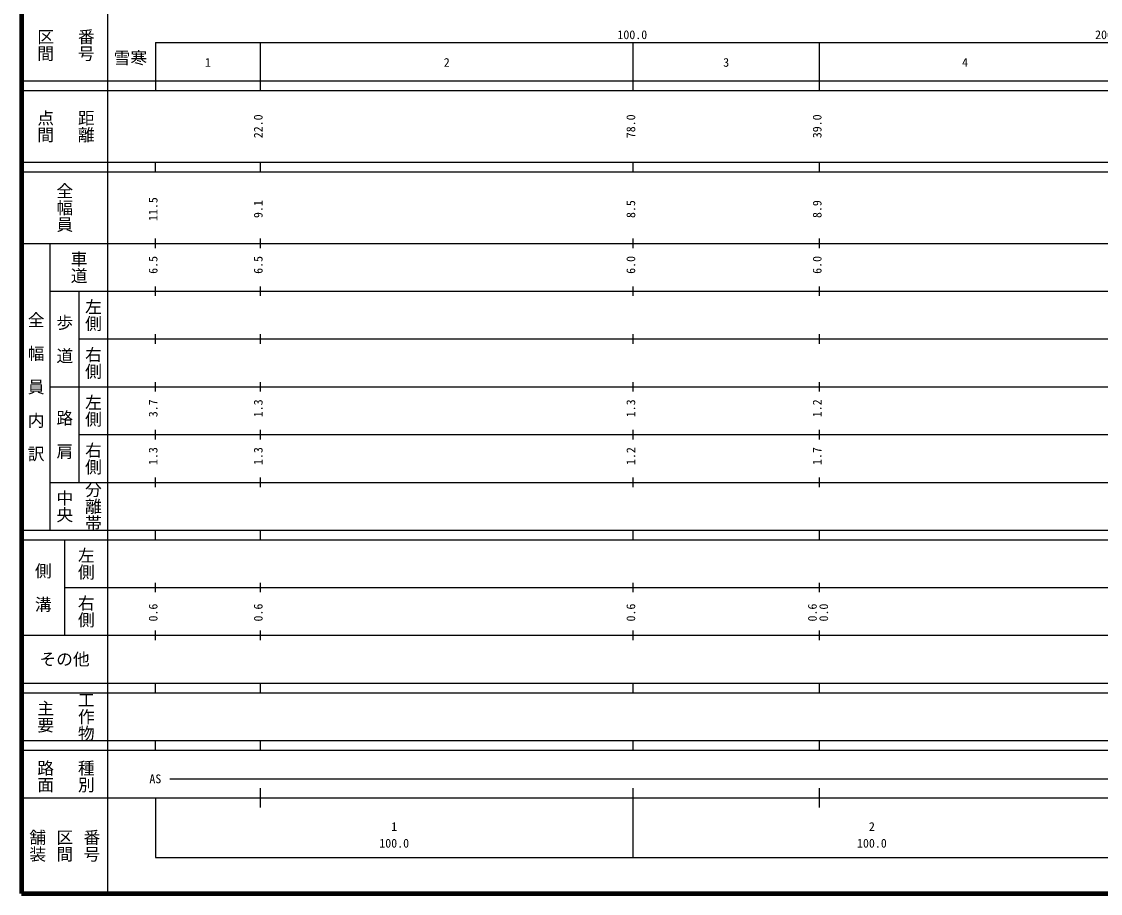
# Model space of a CAD drawing. Units: millimetres on the paper, enlarged 1000 times. Extents: x 40000 to 680000, y 20000 to 380000.
# Drawn here: x 40000 to 265838, y 20000 to 202409 of the extents above; entities that cross this region are included whole.
import ezdxf
from ezdxf.enums import TextEntityAlignment as Align

# ---------------------------------------------------------------- set-up
doc = ezdxf.new("R2010")
doc.units = ezdxf.units.MM
doc.header["$LTSCALE"] = 1000
doc.layers.add('M-TTL', color=2, linetype='Continuous', lineweight=140)
doc.layers.add('M-TTL-BAND', color=7, linetype='Continuous', lineweight=25)
doc.styles.add('@ＭＳ ゴシック', font='')
doc.styles.add('ＭＳ ゴシック', font='')
doc.styles.get('@ＭＳ ゴシック').set_extended_font_data('@MS Gothic')
doc.styles.get('ＭＳ ゴシック').set_extended_font_data('MS Gothic')

msp = doc.modelspace()

# ---------------------------------------------------------------- linework, layer by layer
at = {"layer": 'M-TTL'}
for p, q in [((40000, 380000), (40000, 20000)), ((40000, 20000), (680000, 20000))]:
    msp.add_line(p, q, dxfattribs=at)
at = {"layer": 'M-TTL-BAND'}
for p, q in [((58000, 370000), (58000, 20000)), ((68000, 198000), (579000, 198000)), ((68000, 198000), (68000, 188000)), ((90000, 188000), (90000, 198000)), ((168000, 188000), (168000, 198000)), ((207000, 188000), (207000, 198000)), ((40000, 190000), (579000, 190000)), ((40000, 188000), (579000, 188000)), ((40000, 173000), (579000, 173000)), ((68000, 171000), (68000, 173000)), ((90000, 171000), (90000, 173000)), ((168000, 171000), (168000, 173000)), ((207000, 171000), (207000, 173000)), ((40000, 171000), (579000, 171000)), ((40000, 156000), (579000, 156000)), ((46000, 96000), (46000, 156000)), ((68000, 155000), (68000, 157000)), ((90000, 155000), (90000, 157000)), ((168000, 155000), (168000, 157000)), ((207000, 155000), (207000, 157000)), ((68000, 145000), (68000, 147000)), ((90000, 145000), (90000, 147000)), ((168000, 145000), (168000, 147000)), ((207000, 145000), (207000, 147000)), ((46000, 146000), (579000, 146000)), ((52000, 146000), (52000, 106000)), ((52000, 136000), (579000, 136000)), ((68000, 135000), (68000, 137000)), ((90000, 135000), (90000, 137000)), ((168000, 135000), (168000, 137000)), ((207000, 135000), (207000, 137000)), ((68000, 125000), (68000, 127000)), ((90000, 125000), (90000, 127000)), ((168000, 125000), (168000, 127000)), ((207000, 125000), (207000, 127000)), ((46000, 126000), (579000, 126000)), ((52000, 116000), (579000, 116000)), ((68000, 115000), (68000, 117000)), ((90000, 115000), (90000, 117000)), ((168000, 115000), (168000, 117000)), ((207000, 115000), (207000, 117000)), ((68000, 105000), (68000, 107000)), ((90000, 105000), (90000, 107000)), ((168000, 105000), (168000, 107000)), ((207000, 105000), (207000, 107000)), ((46000, 106000), (579000, 106000)), ((40000, 96000), (579000, 96000)), ((68000, 94000), (68000, 96000)), ((90000, 94000), (90000, 96000)), ((168000, 94000), (168000, 96000)), ((207000, 94000), (207000, 96000)), ((40000, 94000), (579000, 94000)), ((49000, 94000), (49000, 74000)), ((49000, 84000), (579000, 84000)), ((68000, 83000), (68000, 85000)), ((90000, 83000), (90000, 85000)), ((168000, 83000), (168000, 85000)), ((207000, 83000), (207000, 85000)), ((68000, 73000), (68000, 75000)), ((90000, 73000), (90000, 75000)), ((168000, 73000), (168000, 75000)), ((207000, 73000), (207000, 75000)), ((40000, 74000), (579000, 74000)), ((40000, 64000), (579000, 64000)), ((68000, 62000), (68000, 64000)), ((90000, 62000), (90000, 64000)), ((168000, 62000), (168000, 64000)), ((207000, 62000), (207000, 64000)), ((40000, 62000), (579000, 62000)), ((40000, 52000), (579000, 52000)), ((68000, 50000), (68000, 52000)), ((90000, 50000), (90000, 52000)), ((168000, 50000), (168000, 52000)), ((207000, 50000), (207000, 52000)), ((40000, 50000), (579000, 50000)), ((71000, 44000), (565000, 44000)), ((90000, 38000), (90000, 42000)), ((168000, 27500), (168000, 42000)), ((207000, 38000), (207000, 42000)), ((40000, 40000), (579000, 40000)), ((68000, 40000), (68000, 27500)), ((68000, 27500), (579000, 27500))]:
    msp.add_line(p, q, dxfattribs=at)

# ---------------------------------------------------------------- texts
at = {"layer": 'M-TTL-BAND', "style": '@ＭＳ ゴシック'}
for s, p in [('区間', (45000, 197500)), ('番号', (53500, 197500)), ('点間', (45000, 180500)), ('距離', (53500, 180500)), ('全幅員', (49000, 163500)), ('車道', (52000, 151000)), ('左側', (55000, 141000)), ('全\u3000幅\u3000員\u3000内\u3000訳', (43000, 126000)), ('歩\u3000道', (49000, 136000)), ('右側', (55000, 131000)), ('左側', (55000, 121000)), ('路\u3000肩', (49000, 116000)), ('右側', (55000, 111000)), ('中央', (49000, 101000)), ('分離帯', (55000, 101000)), ('左側', (53500, 89000)), ('側\u3000溝', (44500, 84000)), ('右側', (53500, 79000)), ('工作物', (53500, 57000)), ('主要', (45000, 57000)), ('路面', (45000, 44500)), ('種別', (53500, 44500)), ('舗装', (43333, 30000)), ('区間', (49000, 30000)), ('番号', (54667, 30000))]:
    msp.add_text(s, height=2566, rotation=270, dxfattribs=at).set_placement(p, align=Align.MIDDLE_CENTER)
at = {"layer": 'M-TTL-BAND', "style": 'ＭＳ ゴシック'}
for s, p in [('100.0', (167844, 198195)), ('200.0', (267844, 198195)), ('1', (79000, 192405)), ('2', (129000, 192405)), ('3', (187500, 192405)), ('4', (237500, 192405)), ('AS', (68000, 42500)), ('1', (118000, 32523)), ('2', (218000, 32523)), ('100.0', (118000, 29033)), ('100.0', (218000, 29033))]:
    msp.add_text(s, height=1833, dxfattribs=at).set_placement(p, align=Align.BOTTOM_CENTER)
for s, p in [('雪寒', (62781, 194821)), ('その他', (49000, 69000))]:
    msp.add_text(s, height=2566, dxfattribs=at).set_placement(p, align=Align.MIDDLE_CENTER)
for s, p in [('22.0', (91000, 180500)), ('78.0', (169000, 180500)), ('39.0', (208000, 180500)), ('11.5', (69000, 163174)), ('9.1', (91000, 163174)), ('8.5', (169000, 163174)), ('8.9', (208000, 163174)), ('6.5', (69000, 151500)), ('6.5', (91000, 151500)), ('6.0', (169000, 151500)), ('6.0', (208000, 151500)), ('3.7', (69000, 121500)), ('1.3', (91000, 121500)), ('1.3', (169000, 121500)), ('1.2', (208000, 121500)), ('1.3', (69000, 111500)), ('1.3', (91000, 111500)), ('1.2', (169000, 111500)), ('1.7', (208000, 111500)), ('0.6', (69000, 78764)), ('0.6', (91000, 78764)), ('0.6', (169000, 78764)), ('0.6', (207000, 78764)), ('0.0', (209370, 78764))]:
    msp.add_text(s, height=1833, rotation=90, dxfattribs=at).set_placement(p, align=Align.BOTTOM_CENTER)

doc.saveas('drawing.dxf')
